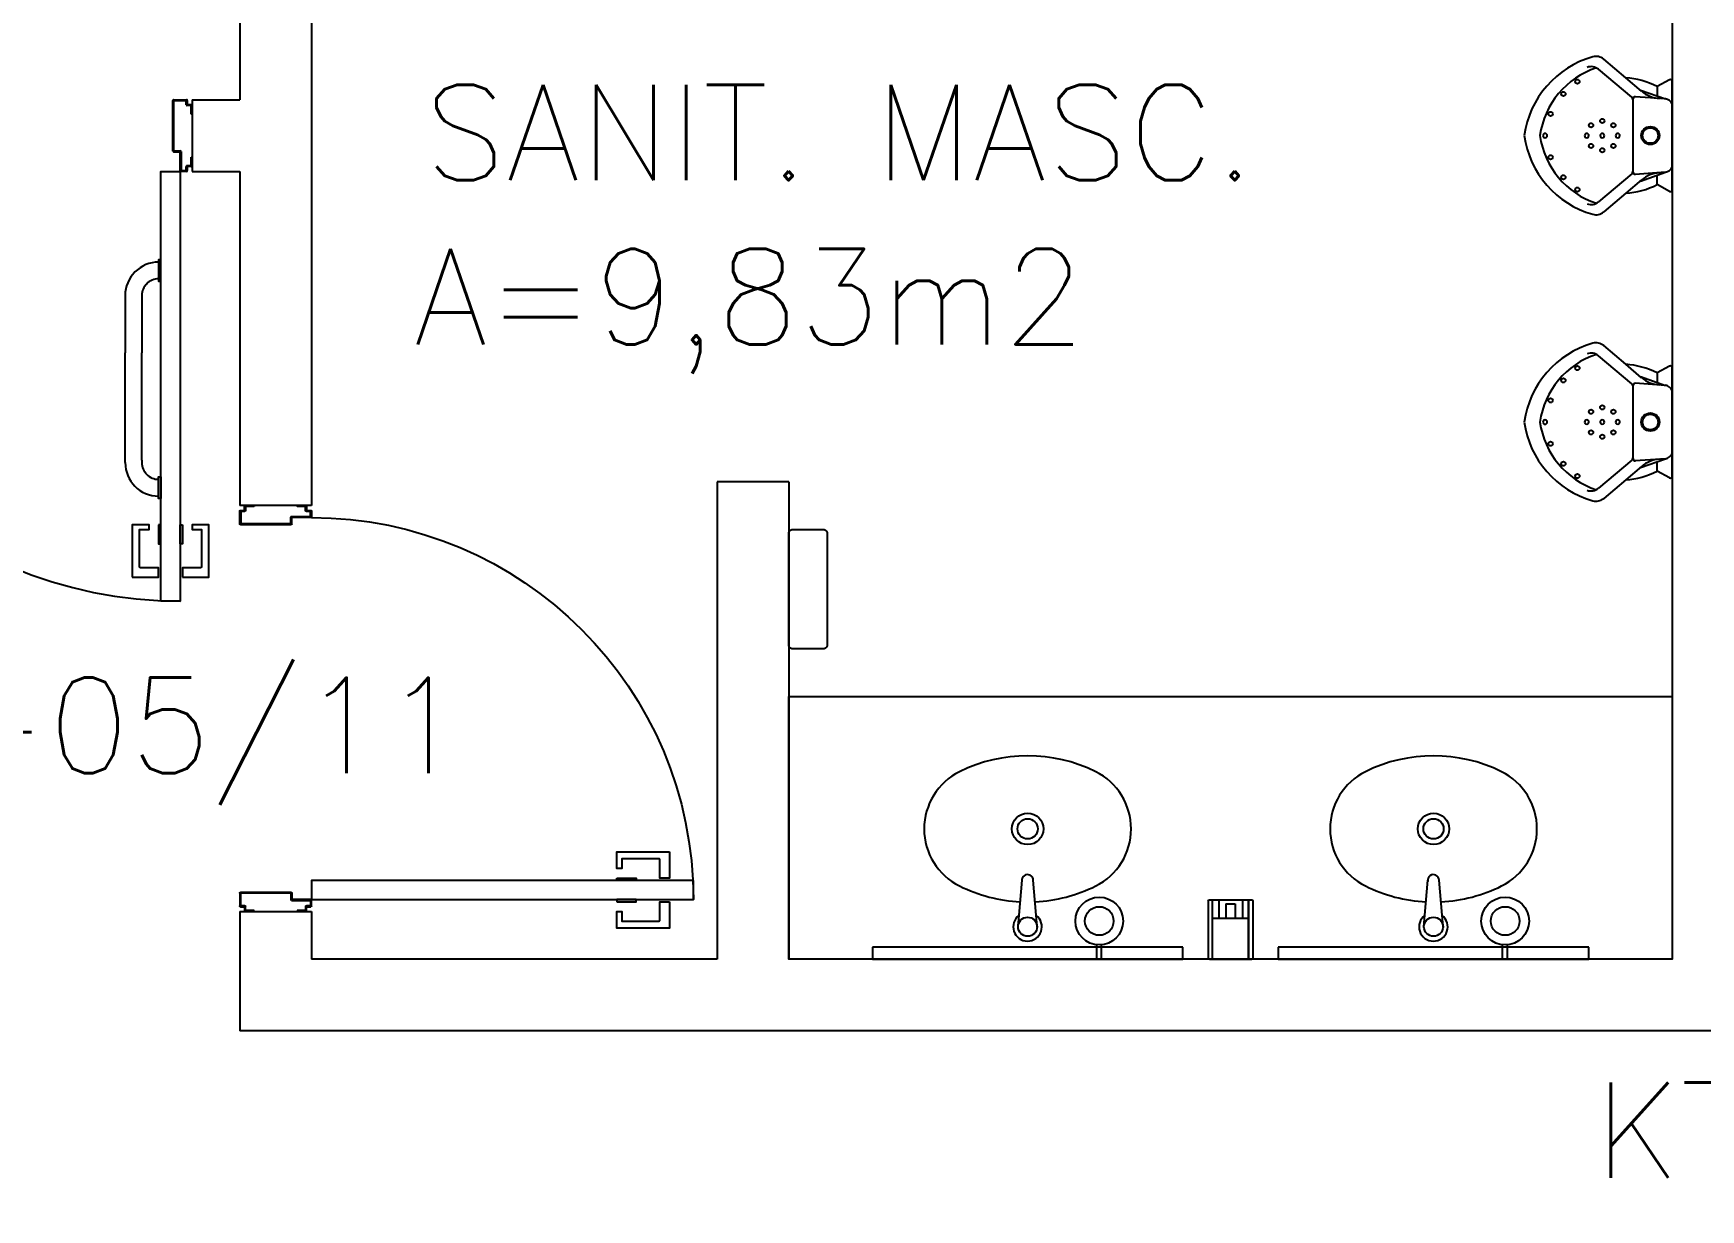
# Model space of a CAD drawing. Header units: millimetres. Extents: x 2128 to 2646, y 1972 to 2207.
# Drawn here: x 2376.529 to 2380.021, y 2138.991 to 2141.454 of the extents above; entities that cross this region are included whole.
import ezdxf

# ---------------------------------------------------------------- set-up
doc = ezdxf.new("R2010")
doc.units = ezdxf.units.MM
for name, color, linetype in [('AR-ALV', 2, 'Continuous'), ('AR-LOUCAS', 2, 'Continuous'), ('AR-LOUÇAS', 1, 'Continuous'), ('AR-PORTA', 1, 'Continuous'), ('BC-CUBA', 1, 'Continuous'), ('BGR- VISTA', 12, 'Continuous'), ('ENDEREÇO', 2, 'Continuous'), ('maçaneta', 1, 'Continuous'), ('mov', 1, 'Continuous'), ('PM-PERFIL U-C', 2, 'Continuous'), ('PM-PUXADOR-V', 1, 'Continuous'), ('pm1', 2, 'Continuous'), ('pm2', 2, 'Continuous'), ('TEXTO', 2, 'Continuous'), ('WC1', 1, 'Continuous'), ('WC2', 1, 'Continuous'), ('Área', 2, 'Continuous')]:
    doc.layers.add(name, color=color, linetype=linetype)
doc.styles.add('UNB-100', font='simplex.shx', dxfattribs={"height": 0.2})
doc.styles.add('UNB1-100', font='simplex.shx', dxfattribs={"height": 0.2})

# ---------------------------------------------------------------- blocks, each defined once
blk = doc.blocks.new('CUBA-01P')
at = {"layer": 'WC1'}
blk.add_circle((-0.15, -0.08), 0.05, dxfattribs=at)
for centre, radius, start, end in [((0, -0.4404), 0.3205, 92.8226, 116.4054), ((0, -0.4404), 0.3205, 63.5946, 87.2424), ((-0.0831, -0.273), 0.1336, 116.4054, 243.5946), ((0.0831, -0.273), 0.1336, 296.4054, 63.5946), ((0, -0.1056), 0.3205, 243.5946, 296.4054)]:
    blk.add_arc(centre, radius, start, end, dxfattribs=at)
at = {"layer": 'WC2'}
for p, q in [((-0.1548, 0), (-0.1548, -0.0303)), ((-0.1448, 0), (-0.1448, -0.0303)), ((-0.02, -0.068), (-0.0118, -0.1652)), ((0.02, -0.068), (0.0118, -0.1652))]:
    blk.add_line(p, q, dxfattribs=at)
for centre, radius in [((-0.15, -0.08), 0.03), ((0, -0.068), 0.02), ((0, -0.273), 0.033), ((0, -0.273), 0.0212)]:
    blk.add_circle(centre, radius, dxfattribs=at)
for centre, radius, start, end in [((0.0002, -0.0678), 0.03, 306.4013, 232.6706), ((0.0002, -0.1652), 0.012, 180, 10.1205)]:
    blk.add_arc(centre, radius, start, end, dxfattribs=at)
blk = doc.blocks.new('BGR2')
at = {"layer": 'BGR- VISTA'}
blk.add_lwpolyline([(0, 0.55), (1.85, 0.55), (1.85, 0), (0, 0)], close=True, dxfattribs=at)
at = {"layer": 'BC-CUBA', "rotation": 180}
for p in [(0.5, 0), (1.35, 0)]:
    blk.add_blockref('CUBA-01P', p, dxfattribs=at)
blk = doc.blocks.new('MCTR-01p')
at = {"layer": 'WC1'}
for p, q in [((0.1134, 0), (-0.1134, 0)), ((-0.1169, -0.006), (-0.1028, -0.0318)), ((0.1169, -0.006), (0.1028, -0.0318)), ((-0.1209, -0.0973), (-0.16, -0.1436)), ((0.1209, -0.0973), (0.16, -0.1436))]:
    blk.add_line(p, q, dxfattribs=at)
blk.add_circle((0, -0.0459), 0.019, dxfattribs=at)
for centre, radius, start, end in [((-0.1134, -0.004), 0.00402, 90, 208.6993), ((0.1134, -0.004), 0.00402, 331.3007, 90), ((0.0514, -0.1098), 0.1728, 153.1667, 175.8553), ((-0.0514, -0.1098), 0.1728, 4.1447, 26.8333), ((-0.1408, -0.1598), 0.0251, 139.851, 195.7705), ((0.027, -0.1124), 0.1994, 195.7705, 262.231), ((-0.027, -0.1124), 0.1994, 277.769, 344.2295), ((0.1408, -0.1598), 0.0251, 344.2295, 40.149)]:
    blk.add_arc(centre, radius, start, end, dxfattribs=at)
at = {"layer": 'WC2'}
for p, q in [((-0.1028, -0.0318), (-0.083, -0.0318)), ((-0.0952, -0.0668), (-0.0769, -0.0144)), ((-0.0769, -0.0144), (-0.0814, -0.0774)), ((0.0769, -0.0144), (0.0814, -0.0774)), ((0.0952, -0.0668), (0.0769, -0.0144)), ((0.1028, -0.0318), (0.083, -0.0318)), ((-0.0929, -0.0641), (-0.1209, -0.0973)), ((0.0929, -0.0641), (0.1209, -0.0973)), ((-0.0801, -0.0849), (-0.1388, -0.1544)), ((0.0773, -0.0817), (-0.0773, -0.0817)), ((0.0801, -0.0849), (0.1388, -0.1544))]:
    blk.add_line(p, q, dxfattribs=at)
for centre, radius in [((0, -0.0459), 0.0162), ((-0.0216, -0.1233), 0.00453), ((0.0216, -0.1233), 0.00453), ((-0.0307, -0.1466), 0.00453), ((-0.0216, -0.17), 0.00453), ((0.0216, -0.17), 0.00453), ((0.0307, -0.1466), 0.00453), ((-0.1131, -0.1987), 0.00453), ((0.1131, -0.1987), 0.00453), ((-0.0873, -0.2281), 0.00453), ((0.0873, -0.2281), 0.00453), ((-0.0453, -0.2549), 0.00453), ((0.0453, -0.2549), 0.00453)]:
    blk.add_circle(centre, radius, dxfattribs=at)
for centre, radius, start, end in [((-0.0573, -0.018), 0.02, 115.5204, 169.5817), ((0.0573, -0.018), 0.02, 10.4183, 64.4796), ((-0.1424, -0.0223), 0.0647, 319.851, 355.9846), ((0.1424, -0.0223), 0.0647, 184.0154, 220.149), ((-0.0773, -0.0776), 0.00402, 175.9846, 270), ((-0.0719, -0.0937), 0.012, 89.3581, 133.3239), ((0.0719, -0.0937), 0.012, 46.6761, 90.6419), ((0.0773, -0.0776), 0.00402, 270, 4.0154), ((0, -0.1142), 0.00453, 90, 270), ((0, -0.1142), 0.00453, 270, 90), ((-0.1204, -0.1699), 0.024, 139.851, 200.6324), ((0.024, -0.1042), 0.1746, 198.2723, 262.1141), ((0, -0.1466), 0.00453, 90, 270), ((0, -0.1791), 0.00453, 90, 270), ((0, -0.1466), 0.00453, 270, 90), ((-0.024, -0.1042), 0.1746, 277.8859, 341.7277), ((0, -0.1791), 0.00453, 270, 90), ((0.1204, -0.1699), 0.024, 339.3676, 40.149), ((0.0001, -0.2664), 0.00453, 91.7832, 268.2168), ((-0.0001, -0.2664), 0.00453, 271.7832, 88.2168)]:
    blk.add_arc(centre, radius, start, end, dxfattribs=at)
blk = doc.blocks.new('PM3')
at = {"layer": 'maçaneta'}
for points in [[(0.02, 0.825), (-0.035, 0.825), (-0.035, 0.715), (0, 0.715), (0, 0.725), (-0.02, 0.725), (-0.02, 0.8035, -0.414214), (-0.0185, 0.805), (0.02, 0.805)], [(0.125, 0.825), (0.07, 0.825), (0.07, 0.805), (0.1085, 0.805, -0.414214), (0.11, 0.8035), (0.11, 0.725), (0.09, 0.725), (0.09, 0.715), (0.125, 0.715)]]:
    blk.add_lwpolyline(points, format="xyb", close=True, dxfattribs=at)
for points in [[(0.02, 0.715), (0.02, 0.755), (0.025, 0.755), (0.025, 0.715)], [(0.07, 0.715), (0.07, 0.755), (0.065, 0.755), (0.065, 0.715)]]:
    blk.add_lwpolyline(points, close=True, dxfattribs=at)
at = {"layer": 'mov'}
blk.add_arc((0.025, 0.075), 0.8, 0, 90, dxfattribs=at)
at = {"layer": 'PM-PERFIL U-C'}
for p, q in [((0.01, 0.065), (0.01, 0.0735)), ((0.0115, 0.075), (0.0235, 0.075)), ((0.012, 0.073), (0.012, 0.0645)), ((0.023, 0.073), (0.012, 0.073)), ((0.023, 0.0335), (0.023, 0.073)), ((0.025, 0.0735), (0.025, 0.034)), ((0.825, 0.0735), (0.825, 0.034)), ((0.8385, 0.075), (0.8265, 0.075)), ((0.827, 0.073), (0.838, 0.073)), ((0.827, 0.0335), (0.827, 0.073)), ((0.838, 0.073), (0.838, 0.0645)), ((0.84, 0.065), (0.84, 0.0735)), ((0, 0.045), (0, 0.0635)), ((0.002, 0.045), (0, 0.045)), ((0.0015, 0.065), (0.01, 0.065)), ((0.002, 0.063), (0.002, 0.045)), ((0.0105, 0.063), (0.002, 0.063)), ((0.8395, 0.063), (0.848, 0.063)), ((0.8485, 0.065), (0.84, 0.065)), ((0.848, 0.063), (0.848, 0.045)), ((0.848, 0.045), (0.85, 0.045)), ((0.85, 0.045), (0.85, 0.0635)), ((0.038, 0.032), (0.0245, 0.032)), ((0.0385, 0.034), (0.025, 0.034)), ((0.038, 0.032), (0.038, -0.073)), ((0.04, 0.0325), (0.04, -0.0735)), ((0.81, 0.0325), (0.81, -0.0735)), ((0.8115, 0.034), (0.825, 0.034)), ((0.812, 0.032), (0.8255, 0.032)), ((0.812, 0.032), (0.812, -0.073)), ((0, -0.045), (0.002, -0.045)), ((0, -0.0635), (0, -0.045)), ((0.01, -0.065), (0.0015, -0.065)), ((0.002, -0.045), (0.002, -0.063)), ((0.002, -0.063), (0.0105, -0.063)), ((0.01, -0.0735), (0.01, -0.065)), ((0.012, -0.0645), (0.012, -0.073)), ((0.838, -0.0645), (0.838, -0.073)), ((0.848, -0.063), (0.8395, -0.063)), ((0.84, -0.0735), (0.84, -0.065)), ((0.84, -0.065), (0.8485, -0.065)), ((0.85, -0.045), (0.848, -0.045)), ((0.848, -0.045), (0.848, -0.063)), ((0.85, -0.0635), (0.85, -0.045)), ((0.0385, -0.075), (0.0115, -0.075)), ((0.012, -0.073), (0.038, -0.073)), ((0.8115, -0.075), (0.8385, -0.075)), ((0.838, -0.073), (0.812, -0.073))]:
    blk.add_line(p, q, dxfattribs=at)
for centre, start, end in [((0.0115, 0.0735), 90, 180), ((0.0235, 0.0735), 360, 90), ((0.8265, 0.0735), 90, 180), ((0.8385, 0.0735), 0, 90), ((0.0015, 0.0635), 90, 180), ((0.0105, 0.0645), 270, 0), ((0.8395, 0.0645), 180, 270), ((0.8485, 0.0635), 0, 90), ((0.0245, 0.0335), 180, 270), ((0.0385, 0.0325), 0, 90), ((0.8115, 0.0325), 90, 180), ((0.8255, 0.0335), 270, 0), ((0.0015, -0.0635), 180, 270), ((0.0105, -0.0645), 0, 90), ((0.8395, -0.0645), 90, 180), ((0.8485, -0.0635), 270, 0), ((0.0115, -0.0735), 180, 270), ((0.0385, -0.0735), 269.9386, 0), ((0.8115, -0.0735), 180, 270.0614), ((0.8385, -0.0735), 270, 0)]:
    blk.add_arc(centre, 0.0015, start, end, dxfattribs=at)
at = {"layer": 'pm1'}
blk.add_lwpolyline([(0.065, 0.875), (0.065, 0.075), (0.025, 0.075), (0.025, 0.875)], close=True, dxfattribs=at)
blk = doc.blocks.new('marco-d')
at = {"layer": 'PM-PERFIL U-C'}
for p, q in [((-0.0135, 0), (-0.0015, 0)), ((-0.025, -0.03), (-0.025, -0.0115)), ((-0.023, -0.03), (-0.025, -0.03)), ((-0.0235, -0.01), (-0.015, -0.01)), ((-0.0145, -0.012), (-0.023, -0.012)), ((-0.023, -0.012), (-0.023, -0.03)), ((-0.015, -0.01), (-0.015, -0.0015)), ((-0.002, -0.002), (-0.013, -0.002)), ((-0.013, -0.002), (-0.013, -0.0105)), ((-0.002, -0.0415), (-0.002, -0.002)), ((0, -0.0015), (0, -0.041)), ((0.013, -0.043), (-0.0005, -0.043)), ((0.0135, -0.041), (0, -0.041)), ((0.013, -0.043), (0.013, -0.148)), ((0.015, -0.0425), (0.015, -0.1485)), ((-0.025, -0.1385), (-0.025, -0.12)), ((-0.025, -0.12), (-0.023, -0.12)), ((-0.023, -0.12), (-0.023, -0.138)), ((-0.023, -0.138), (-0.0145, -0.138)), ((-0.013, -0.1395), (-0.013, -0.148)), ((-0.015, -0.14), (-0.0235, -0.14)), ((-0.015, -0.1485), (-0.015, -0.14)), ((0.0135, -0.15), (-0.0135, -0.15)), ((-0.013, -0.148), (0.013, -0.148))]:
    blk.add_line(p, q, dxfattribs=at)
for centre, start, end in [((-0.0135, -0.0015), 90, 180), ((-0.0015, -0.0015), 360, 90), ((-0.0235, -0.0115), 90, 180), ((-0.0145, -0.0105), 270, 0), ((-0.0005, -0.0415), 180, 270), ((0.0135, -0.0425), 0, 90), ((-0.0235, -0.1385), 180, 270), ((-0.0145, -0.1395), 0, 90), ((-0.0135, -0.1485), 180, 270), ((0.0135, -0.1485), 269.9386, 0)]:
    blk.add_arc(centre, 0.0015, start, end, dxfattribs=at)
blk = doc.blocks.new('marco-e')
at = {"layer": 'PM-PERFIL U-C'}
for p, q in [((0, -0.0015), (0, -0.041)), ((0.0135, 0), (0.0015, 0)), ((0.002, -0.0415), (0.002, -0.002)), ((0.002, -0.002), (0.013, -0.002)), ((0.013, -0.002), (0.013, -0.0105)), ((0.0145, -0.012), (0.023, -0.012)), ((0.015, -0.01), (0.015, -0.0015)), ((0.0235, -0.01), (0.015, -0.01)), ((0.023, -0.012), (0.023, -0.03)), ((0.023, -0.03), (0.025, -0.03)), ((0.025, -0.03), (0.025, -0.0115)), ((-0.015, -0.0425), (-0.015, -0.1485)), ((-0.0135, -0.041), (0, -0.041)), ((-0.013, -0.043), (0.0005, -0.043)), ((-0.013, -0.043), (-0.013, -0.148)), ((0.013, -0.1395), (0.013, -0.148)), ((0.023, -0.138), (0.0145, -0.138)), ((0.025, -0.12), (0.023, -0.12)), ((0.023, -0.12), (0.023, -0.138)), ((0.025, -0.1385), (0.025, -0.12)), ((-0.0135, -0.15), (0.0135, -0.15)), ((0.013, -0.148), (-0.013, -0.148)), ((0.015, -0.14), (0.0235, -0.14)), ((0.015, -0.1485), (0.015, -0.14))]:
    blk.add_line(p, q, dxfattribs=at)
for centre, start, end in [((0.0015, -0.0015), 90, 180), ((0.0145, -0.0105), 180, 270), ((0.0135, -0.0015), 0, 90), ((0.0235, -0.0115), 0, 90), ((-0.0135, -0.0425), 90, 180), ((0.0005, -0.0415), 270, 0), ((0.0145, -0.1395), 90, 180), ((0.0235, -0.1385), 270, 0), ((-0.0135, -0.1485), 180, 270.0614), ((0.0135, -0.1485), 270, 0)]:
    blk.add_arc(centre, 0.0015, start, end, dxfattribs=at)
blk = doc.blocks.new('PM4')
at = {"layer": 'maçaneta'}
for points in [[(0.02, 1), (-0.035, 1), (-0.035, 0.89), (0, 0.89), (0, 0.9), (-0.02, 0.9), (-0.02, 0.9785, -0.414214), (-0.0185, 0.98), (0.02, 0.98)], [(0.125, 1), (0.07, 1), (0.07, 0.98), (0.1085, 0.98, -0.414214), (0.11, 0.9785), (0.11, 0.9), (0.09, 0.9), (0.09, 0.89), (0.125, 0.89)]]:
    blk.add_lwpolyline(points, format="xyb", close=True, dxfattribs=at)
for points in [[(0.02, 0.89), (0.02, 0.93), (0.025, 0.93), (0.025, 0.89)], [(0.07, 0.89), (0.07, 0.93), (0.065, 0.93), (0.065, 0.89)]]:
    blk.add_lwpolyline(points, close=True, dxfattribs=at)
at = {"layer": 'mov'}
blk.add_arc((0.025, 0.15), 0.9, 0, 90, dxfattribs=at)
at = {"layer": 'PM-PUXADOR-V'}
for p, q in [((0.105, 0.755), (0.105, 0.53)), ((0.14, 0.76), (0.14, 0.755)), ((0.14, 0.755), (0.14, 0.53)), ((0.105, 0.415), (0.105, 0.53)), ((0.14, 0.415), (0.14, 0.53)), ((0.105, 0.41), (0.105, 0.415)), ((0.14, 0.41), (0.14, 0.415))]:
    blk.add_line(p, q, dxfattribs=at)
for points in [[(0.065, 0.835), (0.07, 0.835), (0.07, 0.79), (0.065, 0.79)], [(0.065, 0.335), (0.07, 0.335), (0.07, 0.38), (0.065, 0.38)]]:
    blk.add_lwpolyline(points, close=True, dxfattribs=at)
blk.add_lwpolyline([(0.105, 0.755), (0.105, 0.76, 0.414214), (0.07, 0.795)], format="xyb", dxfattribs=at)
for centre, radius, start, end in [((0.07, 0.76), 0.07, 0, 90), ((0.07, 0.41), 0.035, 270, 0), ((0.07, 0.41), 0.07, 270, 0)]:
    blk.add_arc(centre, radius, start, end, dxfattribs=at)
at = {"layer": 'pm2'}
blk.add_lwpolyline([(0.065, 1.05), (0.065, 0.15), (0.025, 0.15), (0.025, 1.05)], close=True, dxfattribs=at)
at = {"layer": 'pm1'}
for name, p in [('marco-d', (0.025, 0.15)), ('marco-e', (0.925, 0.15))]:
    blk.add_blockref(name, p, dxfattribs=at)
blk = doc.blocks.new('TLHR-01p')
at = {"layer": 'WC1'}
blk.add_lwpolyline([(-0.117, 0.08), (0.117, 0.08, -0.414214), (0.125, 0.072), (0.125, 0.008, -0.414214), (0.117, 0), (-0.117, 0, -0.414214), (-0.125, 0.008), (-0.125, 0.072, -0.414214)], format="xyb", close=True, dxfattribs=at)
blk = doc.blocks.new('SBSPRAY-P')
at = {"layer": 'WC1'}
for p, q in [((-0.0444, 0), (0.0444, 0)), ((-0.0469, -0.122), (-0.0469, -0.0025)), ((-0.0376, -0.0025), (-0.0376, -0.122)), ((0.0376, -0.122), (0.0376, -0.0025)), ((0.0376, -0.0025), (0.0376, -0.122)), ((0.0469, -0.122), (0.0469, -0.0025)), ((-0.0376, -0.0861), (0.0376, -0.0861)), ((-0.0444, -0.1245), (0.0444, -0.1245))]:
    blk.add_line(p, q, dxfattribs=at)
for centre, start, end in [((-0.0444, -0.0025), 90, 180), ((0.0444, -0.0025), 0, 90), ((-0.0351, -0.0025), 90, 180), ((0.0351, -0.0025), 0, 90), ((-0.0444, -0.122), 180, 270), ((-0.0351, -0.122), 180, 270), ((0.0351, -0.122), 270, 360), ((0.0444, -0.122), 270, 0)]:
    blk.add_arc(centre, 0.0025, start, end, dxfattribs=at)
at = {"layer": 'WC2'}
for p, q in [((-0.0247, -0.1245), (-0.0247, -0.0861)), ((-0.0096, -0.1161), (-0.0096, -0.0861)), ((0.0096, -0.1161), (0.0096, -0.0861)), ((0.0247, -0.1245), (0.0247, -0.0861)), ((-0.0096, -0.1161), (0.0096, -0.1161))]:
    blk.add_line(p, q, dxfattribs=at)

msp = doc.modelspace()

# ---------------------------------------------------------------- linework, layer by layer
at = {"layer": 'AR-ALV'}
for p, q in [((2376.9615, 2142.9651), (2376.9615, 2141.3151)), ((2377.1115, 2142.9651), (2377.1115, 2140.4651)), ((2379.9615, 2142.9651), (2379.9615, 2139.5151)), ((2376.8615, 2141.3151), (2376.8615, 2141.1651)), ((2376.8615, 2141.3151), (2376.9615, 2141.3151)), ((2376.8615, 2141.1651), (2376.9615, 2141.1651)), ((2376.9615, 2141.1651), (2376.9615, 2140.4651)), ((2377.9615, 2140.5151), (2377.9615, 2139.5151)), ((2378.1115, 2140.5151), (2377.9615, 2140.5151)), ((2378.1115, 2140.5151), (2378.1115, 2139.5151)), ((2377.1115, 2140.4651), (2376.9615, 2140.4651)), ((2376.9615, 2139.6151), (2376.9615, 2139.3651)), ((2376.9615, 2139.6151), (2377.1115, 2139.6151)), ((2377.1115, 2139.6151), (2377.1115, 2139.5151)), ((2377.9615, 2139.5151), (2377.1115, 2139.5151)), ((2379.9615, 2139.5151), (2378.1115, 2139.5151)), ((2380.2115, 2139.3651), (2376.9615, 2139.3651))]:
    msp.add_line(p, q, dxfattribs=at)
at = {"layer": 'WC2'}
for p, q in [((2378.9365, 2139.5401), (2378.2865, 2139.5401)), ((2378.2865, 2139.5401), (2378.2865, 2139.5151)), ((2378.9365, 2139.5151), (2378.9365, 2139.5401)), ((2379.7865, 2139.5401), (2379.1365, 2139.5401)), ((2379.1365, 2139.5401), (2379.1365, 2139.5151)), ((2379.7865, 2139.5151), (2379.7865, 2139.5401)), ((2378.2865, 2139.5151), (2378.9365, 2139.5151)), ((2379.1365, 2139.5151), (2379.7865, 2139.5151))]:
    msp.add_line(p, q, dxfattribs=at)

# ---------------------------------------------------------------- block references
at = {"layer": 'AR-LOUCAS', "rotation": 270}
msp.add_blockref('TLHR-01p', (2378.1115, 2140.2901), dxfattribs=at)
at = {"layer": 'AR-LOUCAS', "xscale": -1, "rotation": 180}
msp.add_blockref('SBSPRAY-P', (2379.0365, 2139.5151), dxfattribs=at)
at = {"layer": 'AR-LOUÇAS', "rotation": 270}
for p in [(2379.9615, 2141.2401), (2379.9615, 2140.6401)]:
    msp.add_blockref('MCTR-01p', p, dxfattribs=at)
at = {"layer": 'AR-PORTA', "rotation": 180}
msp.add_blockref('PM4', (2376.8615, 2141.3151), dxfattribs=at)
at = {"layer": 'AR-PORTA', "xscale": -1, "rotation": 270}
msp.add_blockref('PM3', (2377.0365, 2139.6151), dxfattribs=at)
at = {"layer": 'BGR- VISTA'}
msp.add_blockref('BGR2', (2378.1115, 2139.5151), dxfattribs=at)

# ---------------------------------------------------------------- texts
at = {"layer": 'ENDEREÇO', "style": 'UNB1-100'}
for s, p in [('KT-05/11', (2376.0195, 2139.9049)), ('KT-08/11', (2379.7983, 2139.0572))]:
    msp.add_text(s, height=0.2, dxfattribs=at).set_placement(p)
at = {"layer": 'TEXTO', "style": 'UNB-100'}
msp.add_text('SANIT. MASC.', height=0.2, dxfattribs=at).set_placement((2377.348, 2141.1465))
at = {"layer": 'Área', "style": 'UNB-100'}
msp.add_text('A=9,83m2', height=0.2, dxfattribs=at).set_placement((2377.326, 2140.8027))

doc.saveas('drawing.dxf')
